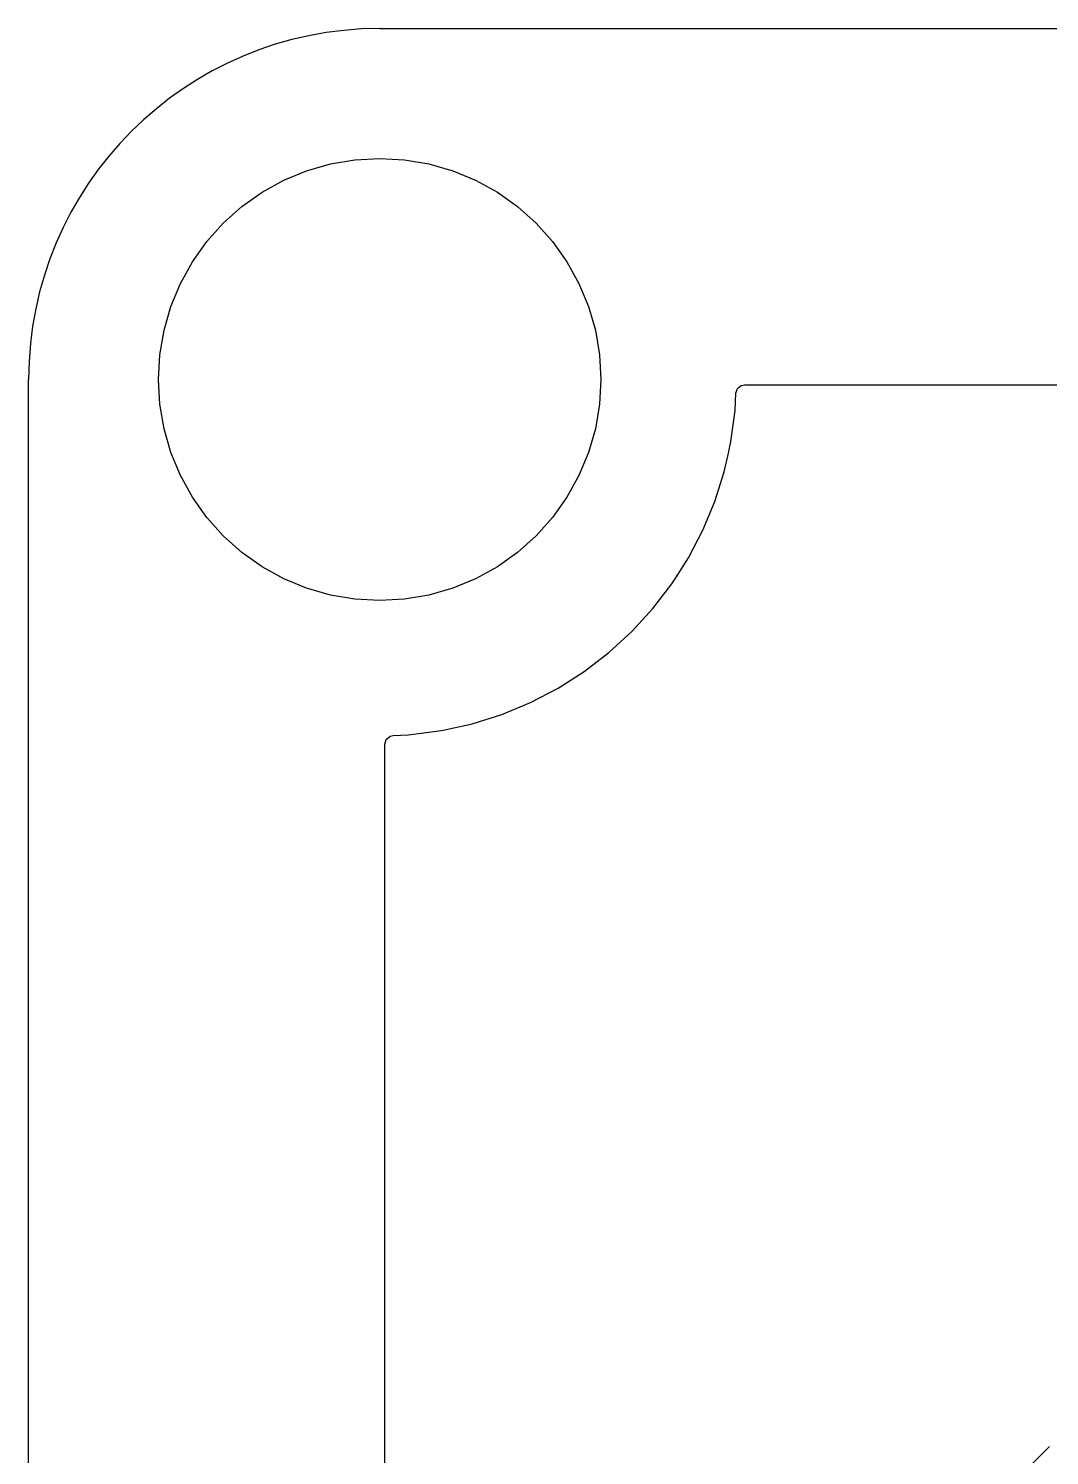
# Model space of a CAD drawing. Extents: x 7 to 11, y -4.75 to -1.25.
# Drawn here: x 7 to 7.581, y -2.063 to -1.25 of the extents above; entities that cross this region are included whole.
import ezdxf

# ---------------------------------------------------------------- set-up
doc = ezdxf.new("R2010")
doc.units = 0
doc.header["$MEASUREMENT"] = 0
doc.layers.add('BLACK', color=7, linetype='CONTINUOUS')

msp = doc.modelspace()

# ---------------------------------------------------------------- linework, layer by layer
at = {"layer": 'BLACK', "linetype": 'CONTINUOUS'}
for p, q in [((7.2, -1.25), (10.8, -1.25)), ((7.17197, -1.32717), (7.18589, -1.32481)), ((7.18589, -1.32481), (7.2, -1.32402)), ((7.2, -1.32402), (7.21411, -1.32481)), ((7.21411, -1.32481), (7.22803, -1.32717)), ((7.14534, -1.33649), (7.15839, -1.33109)), ((7.15839, -1.33109), (7.17197, -1.32717)), ((7.22803, -1.32717), (7.24161, -1.33109)), ((7.24161, -1.33109), (7.25466, -1.33649)), ((7.13297, -1.34333), (7.14534, -1.33649)), ((7.25466, -1.33649), (7.26703, -1.34333)), ((7.12145, -1.3515), (7.13297, -1.34333)), ((7.26703, -1.34333), (7.27855, -1.3515)), ((7.11092, -1.36092), (7.12145, -1.3515)), ((7.27855, -1.3515), (7.28908, -1.36092)), ((7.1015, -1.37145), (7.11092, -1.36092)), ((7.28908, -1.36092), (7.2985, -1.37145)), ((7.09333, -1.38297), (7.1015, -1.37145)), ((7.2985, -1.37145), (7.30667, -1.38297)), ((7.08649, -1.39534), (7.09333, -1.38297)), ((7.30667, -1.38297), (7.31351, -1.39534)), ((7.08109, -1.40839), (7.08649, -1.39534)), ((7.31351, -1.39534), (7.31891, -1.40839)), ((7.07717, -1.42197), (7.08109, -1.40839)), ((7.31891, -1.40839), (7.32283, -1.42197)), ((7.07481, -1.43589), (7.07717, -1.42197)), ((7.32283, -1.42197), (7.32519, -1.43589)), ((7.07402, -1.45), (7.07481, -1.43589)), ((7.32519, -1.43589), (7.32598, -1.45)), ((7, -4.55), (7, -1.45)), ((7.07481, -1.46411), (7.07402, -1.45)), ((7.32598, -1.45), (7.32519, -1.46411)), ((7.40283, -1.45772), (7.40373, -1.45507)), ((7.40373, -1.45507), (7.40592, -1.45334)), ((7.40592, -1.45334), (7.40778, -1.45297)), ((7.40778, -1.45297), (7.79967, -1.45297)), ((7.40239, -1.46771), (7.40283, -1.45772)), ((7.07717, -1.47803), (7.07481, -1.46411)), ((7.32519, -1.46411), (7.32283, -1.47803)), ((7.40008, -1.48528), (7.40239, -1.46771)), ((7.40239, -1.46771), (7.40239, -1.46771)), ((7.08109, -1.49161), (7.07717, -1.47803)), ((7.32283, -1.47803), (7.31891, -1.49161)), ((7.39858, -1.49205), (7.40008, -1.48528)), ((7.08649, -1.50466), (7.08109, -1.49161)), ((7.31891, -1.49161), (7.31351, -1.50466)), ((7.39624, -1.50258), (7.39858, -1.49205)), ((7.39091, -1.51949), (7.39624, -1.50258)), ((7.09333, -1.51703), (7.08649, -1.50466)), ((7.31351, -1.50466), (7.30667, -1.51703)), ((7.1015, -1.52855), (7.09333, -1.51703)), ((7.30667, -1.51703), (7.2985, -1.52855)), ((7.38413, -1.53586), (7.39091, -1.51949)), ((7.11092, -1.53908), (7.1015, -1.52855)), ((7.2985, -1.52855), (7.28908, -1.53908)), ((7.37595, -1.55158), (7.38413, -1.53586)), ((7.12145, -1.5485), (7.11092, -1.53908)), ((7.28908, -1.53908), (7.27855, -1.5485)), ((7.13297, -1.55667), (7.12145, -1.5485)), ((7.27855, -1.5485), (7.26703, -1.55667)), ((7.36863, -1.56307), (7.37595, -1.55158)), ((7.14534, -1.56351), (7.13297, -1.55667)), ((7.26703, -1.55667), (7.25466, -1.56351)), ((7.15839, -1.56891), (7.14534, -1.56351)), ((7.17197, -1.57283), (7.15839, -1.56891)), ((7.24161, -1.56891), (7.22803, -1.57283)), ((7.25466, -1.56351), (7.24161, -1.56891)), ((7.35563, -1.58059), (7.36642, -1.56653)), ((7.36642, -1.56653), (7.36863, -1.56307)), ((7.18589, -1.57519), (7.17197, -1.57283)), ((7.2, -1.57598), (7.18589, -1.57519)), ((7.21411, -1.57519), (7.2, -1.57598)), ((7.22803, -1.57283), (7.21411, -1.57519)), ((7.34366, -1.59366), (7.35563, -1.58059)), ((7.33059, -1.60563), (7.34366, -1.59366)), ((7.31653, -1.61642), (7.33059, -1.60563)), ((7.30158, -1.62595), (7.31653, -1.61642)), ((7.31653, -1.61642), (7.31653, -1.61642)), ((7.28586, -1.63413), (7.30158, -1.62595)), ((7.26949, -1.64091), (7.28586, -1.63413)), ((7.25258, -1.64624), (7.26949, -1.64091)), ((7.22356, -1.65162), (7.23528, -1.65008)), ((7.23528, -1.65008), (7.25196, -1.64638)), ((7.25196, -1.64638), (7.25258, -1.64624)), ((7.20297, -1.65778), (7.20376, -1.6551)), ((7.20297, -4.25), (7.20297, -1.65778)), ((7.20376, -1.6551), (7.20587, -1.65327)), ((7.20587, -1.65327), (7.20772, -1.65283)), ((7.20772, -1.65283), (7.21632, -1.65245)), ((7.21632, -1.65245), (7.21771, -1.65239)), ((7.21771, -1.65239), (7.22356, -1.65162)), ((7.21771, -1.65239), (7.21771, -1.65239)), ((7.58139, -2.05823), (7.33465, -2.30497)), ((7.58155, -2.05805), (7.58139, -2.05823))]:
    msp.add_line(p, q, dxfattribs=at)
at = {"layer": 'BLACK'}
msp.add_arc((7.2, -1.45), 0.2, 90, 180, dxfattribs=at)

doc.saveas('drawing.dxf')
